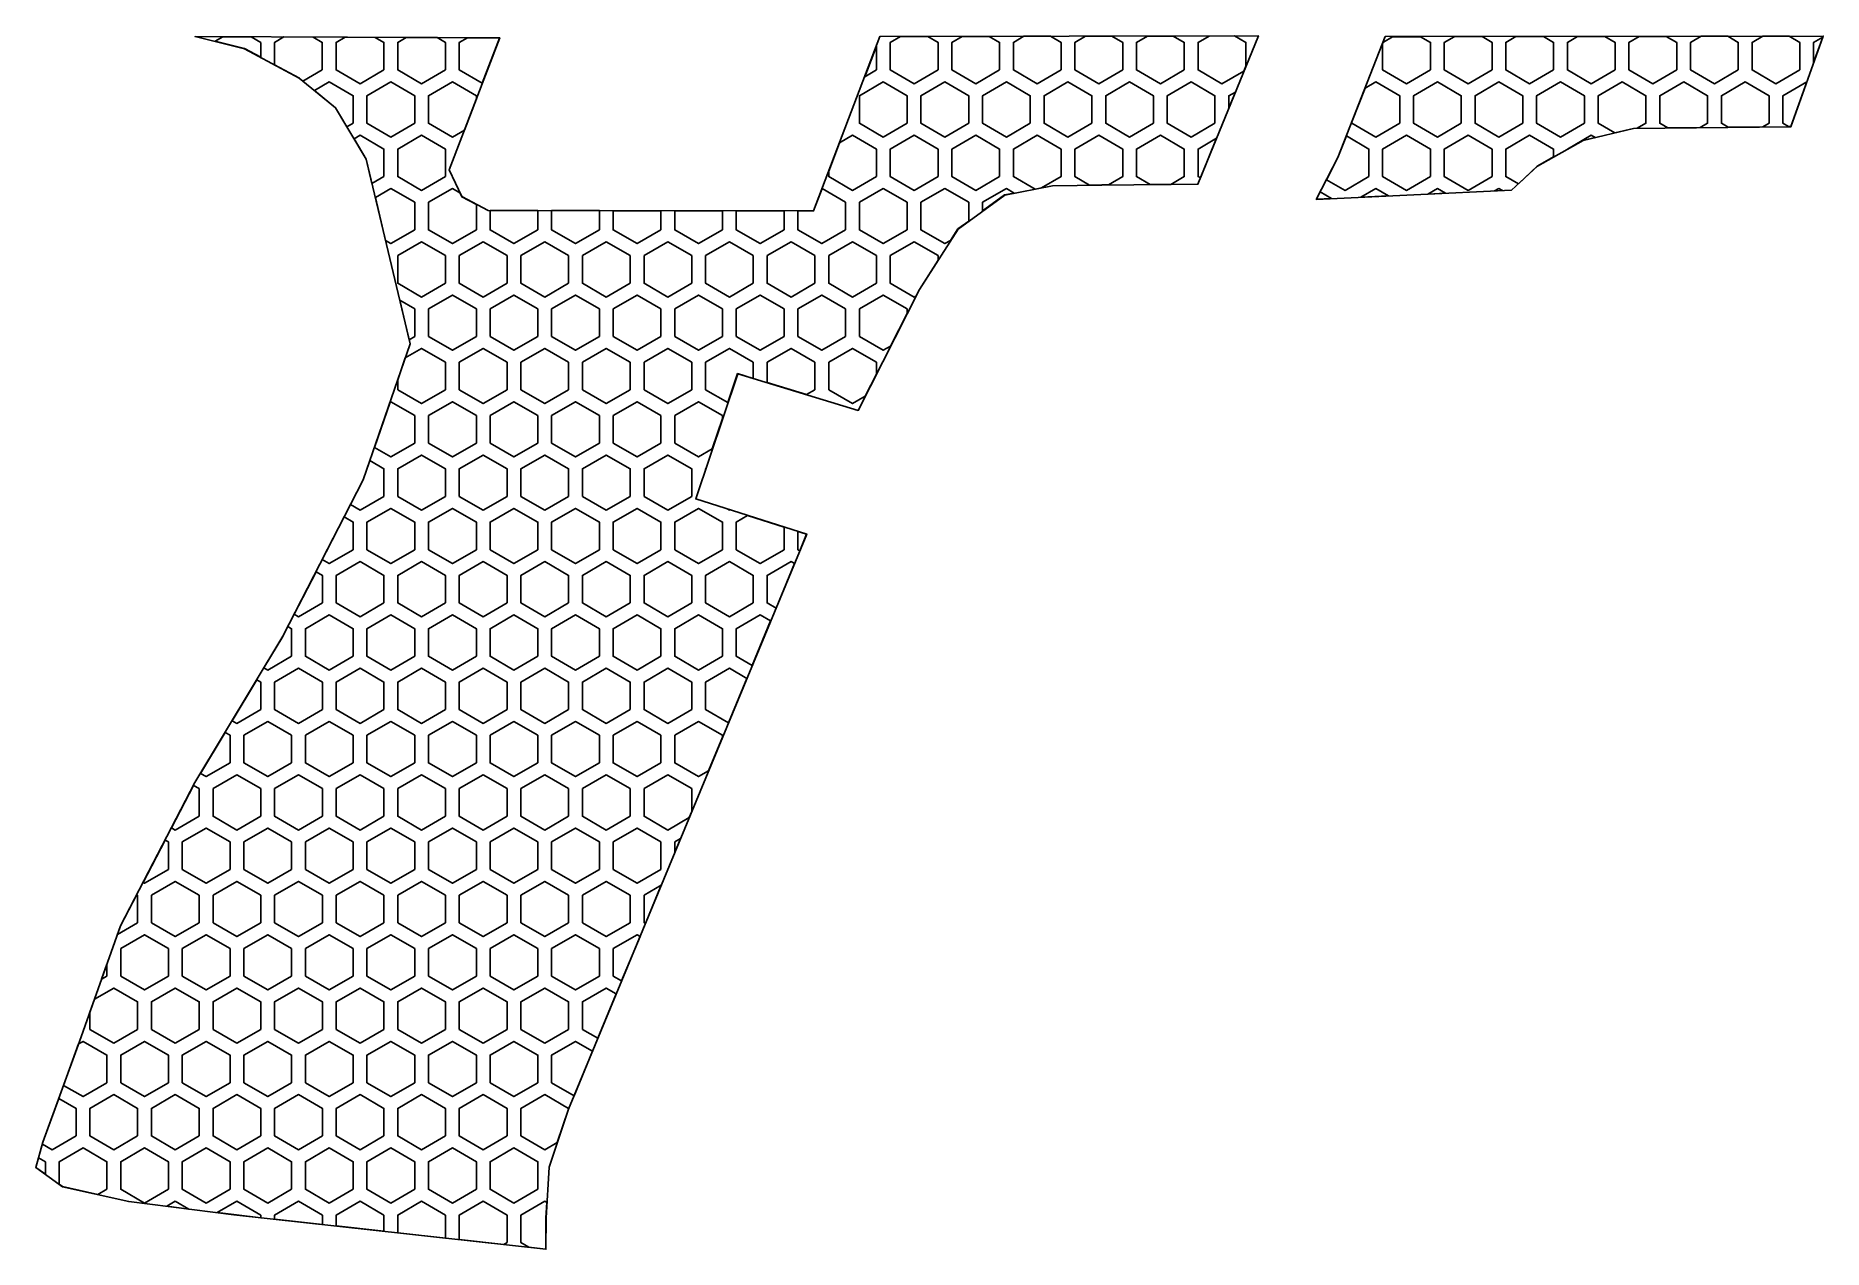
# Model space of a CAD drawing. Extents: x -65 to 65, y -44 to 44.
import ezdxf

# ---------------------------------------------------------------- set-up
doc = ezdxf.new("R2010")
doc.units = 0
doc.layers.add('Add_Red', color=1, linetype='Continuous')
doc.layers.add('Group_292_Red', color=1, linetype='Continuous')

msp = doc.modelspace()

# ---------------------------------------------------------------- linework, layer by layer
at = {"layer": 'Add_Red'}
for points in [[(-48.49, 43.54), (-49.18, 43.93), (-51.25, 43.94), (-51.81, 43.62), (-49.67, 43.09), (-48.49, 42.46), (-48.49, 43.54)], [(-44.03, 41.54), (-44.03, 43.54), (-44.69, 43.92), (-46.82, 43.93), (-47.49, 43.54), (-47.49, 41.92), (-45.69, 40.95), (-45.43, 40.73), (-44.03, 41.54)], [(-39.56, 41.54), (-39.56, 43.54), (-40.19, 43.9), (-42.38, 43.91), (-43.03, 43.54), (-43.03, 41.54), (-41.29, 40.54), (-39.56, 41.54)], [(-35.1, 41.54), (-35.1, 43.54), (-35.7, 43.89), (-37.94, 43.89), (-38.56, 43.54), (-38.56, 41.54), (-36.83, 40.54), (-35.1, 41.54)], [(-31.18, 43.85), (-31.21, 43.87), (-33.51, 43.88), (-34.1, 43.54), (-34.1, 41.54), (-32.43, 40.57), (-31.18, 43.85)], [(-3.85, 41.54), (-3.85, 43.26), (-4.69, 41.05), (-3.85, 41.54)], [(0.62, 41.54), (0.62, 43.54), (-0.12, 43.96), (-2.11, 43.96), (-2.85, 43.54), (-2.85, 41.54), (-1.12, 40.54), (0.62, 41.54)], [(5.08, 41.54), (5.08, 43.54), (4.32, 43.97), (2.36, 43.97), (1.62, 43.54), (1.62, 41.54), (3.35, 40.54), (5.08, 41.54)], [(9.54, 41.54), (9.54, 43.54), (8.77, 43.98), (6.84, 43.98), (6.08, 43.54), (6.08, 41.54), (7.81, 40.54), (9.54, 41.54)], [(14.01, 41.54), (14.01, 43.54), (13.22, 43.99), (11.32, 43.99), (10.54, 43.54), (10.54, 41.54), (12.28, 40.54), (14.01, 41.54)], [(18.47, 41.54), (18.47, 43.54), (17.67, 44), (15.8, 44), (15.01, 43.54), (15.01, 41.54), (16.74, 40.54), (18.47, 41.54)], [(22.79, 41.45), (22.94, 41.81), (22.94, 43.54), (22.12, 44.01), (20.28, 44), (19.47, 43.54), (19.47, 41.54), (21.2, 40.54), (22.79, 41.45)], [(36.33, 41.54), (36.33, 43.54), (35.61, 43.95), (33.58, 43.95), (32.91, 43.56), (32.86, 43.45), (32.86, 41.54), (34.6, 40.54), (36.33, 41.54)], [(40.79, 41.54), (40.79, 43.54), (40.07, 43.96), (38.05, 43.95), (37.33, 43.54), (37.33, 41.54), (39.06, 40.54), (40.79, 41.54)], [(45.26, 41.54), (45.26, 43.54), (44.52, 43.96), (42.52, 43.96), (41.79, 43.54), (41.79, 41.54), (43.52, 40.54), (45.26, 41.54)], [(49.72, 41.54), (49.72, 43.54), (48.97, 43.97), (47, 43.97), (46.26, 43.54), (46.26, 41.54), (47.99, 40.54), (49.72, 41.54)], [(54.19, 41.54), (54.19, 43.54), (53.43, 43.97), (51.47, 43.97), (50.72, 43.54), (50.72, 41.54), (52.45, 40.54), (54.19, 41.54)], [(58.65, 41.54), (58.65, 43.54), (57.88, 43.98), (55.95, 43.98), (55.19, 43.54), (55.19, 41.54), (56.92, 40.54), (58.65, 41.54)], [(63.11, 41.54), (63.11, 43.54), (62.33, 43.99), (60.42, 43.98), (59.65, 43.54), (59.65, 41.54), (61.38, 40.54), (63.11, 41.54)], [(64.77, 43.91), (64.11, 43.54), (64.11, 42.08), (64.77, 43.91)], [(-41.79, 37.67), (-41.79, 39.67), (-43.53, 40.67), (-44.6, 40.05), (-43.07, 38.8), (-42.24, 37.41), (-41.79, 37.67)], [(-37.33, 37.67), (-37.33, 39.67), (-39.06, 40.67), (-40.79, 39.67), (-40.79, 37.67), (-39.06, 36.67), (-37.33, 37.67)], [(-33.73, 37.17), (-32.86, 39.44), (-32.86, 39.67), (-34.6, 40.67), (-36.33, 39.67), (-36.33, 37.67), (-34.6, 36.67), (-33.73, 37.17)], [(-1.62, 37.67), (-1.62, 39.67), (-3.35, 40.67), (-5.08, 39.67), (-5.08, 37.67), (-3.35, 36.67), (-1.62, 37.67)], [(2.85, 37.67), (2.85, 39.67), (1.12, 40.67), (-0.62, 39.67), (-0.62, 37.67), (1.12, 36.67), (2.85, 37.67)], [(7.31, 37.67), (7.31, 39.67), (5.58, 40.67), (3.85, 39.67), (3.85, 37.67), (5.58, 36.67), (7.31, 37.67)], [(11.78, 37.67), (11.78, 39.67), (10.04, 40.67), (8.31, 39.67), (8.31, 37.67), (10.04, 36.67), (11.78, 37.67)], [(16.24, 37.67), (16.24, 39.67), (14.51, 40.67), (12.78, 39.67), (12.78, 37.67), (14.51, 36.67), (16.24, 37.67)], [(20.7, 37.67), (20.7, 39.67), (18.97, 40.67), (17.24, 39.67), (17.24, 37.67), (18.97, 36.67), (20.7, 37.67)], [(34.1, 37.67), (34.1, 39.67), (32.36, 40.67), (31.6, 40.23), (30.63, 37.77), (30.63, 37.67), (32.36, 36.67), (34.1, 37.67)], [(38.56, 37.67), (38.56, 39.67), (36.83, 40.67), (35.1, 39.67), (35.1, 37.67), (36.83, 36.67), (38.56, 37.67)], [(43.02, 37.67), (43.02, 39.67), (41.29, 40.67), (39.56, 39.67), (39.56, 37.67), (41.29, 36.67), (43.02, 37.67)], [(47.49, 37.67), (47.49, 39.67), (45.76, 40.67), (44.02, 39.67), (44.02, 37.67), (45.76, 36.67), (47.49, 37.67)], [(51.04, 37.3), (51.32, 37.31), (51.95, 37.67), (51.95, 39.67), (50.22, 40.67), (48.49, 39.67), (48.49, 37.67), (49.69, 36.98), (51.04, 37.3)], [(55.88, 37.36), (56.42, 37.67), (56.42, 39.67), (54.69, 40.67), (52.95, 39.67), (52.95, 37.67), (53.54, 37.33), (55.88, 37.36)], [(60.43, 37.41), (60.88, 37.67), (60.88, 39.67), (59.15, 40.67), (57.42, 39.67), (57.42, 37.67), (57.92, 37.38), (60.43, 37.41)], [(62.45, 37.43), (63.61, 40.67), (61.88, 39.67), (61.88, 37.67), (62.3, 37.43), (62.45, 37.43)], [(22.18, 39.94), (21.7, 39.67), (21.7, 38.78), (22.18, 39.94)], [(-39.56, 33.8), (-39.56, 35.8), (-41.29, 36.8), (-41.73, 36.55), (-40.84, 35.06), (-40.43, 33.31), (-39.56, 33.8)], [(-35.1, 33.8), (-35.1, 35.8), (-36.83, 36.8), (-38.56, 35.8), (-38.56, 33.8), (-36.83, 32.8), (-35.1, 33.8)], [(-3.85, 33.8), (-3.85, 35.8), (-5.58, 36.8), (-6.52, 36.26), (-7.31, 34.19), (-7.31, 33.8), (-5.58, 32.8), (-3.85, 33.8)], [(0.62, 33.8), (0.62, 35.8), (-1.12, 36.8), (-2.85, 35.8), (-2.85, 33.8), (-1.12, 32.8), (0.62, 33.8)], [(5.08, 33.8), (5.08, 35.8), (3.35, 36.8), (1.62, 35.8), (1.62, 33.8), (3.35, 32.8), (5.08, 33.8)], [(8.13, 32.99), (9.54, 33.8), (9.54, 35.8), (7.81, 36.8), (6.08, 35.8), (6.08, 33.8), (7.66, 32.9), (8.13, 32.99)], [(12.5, 33.2), (12.97, 33.21), (14.01, 33.8), (14.01, 35.8), (12.28, 36.8), (10.54, 35.8), (10.54, 33.8), (11.61, 33.19), (12.5, 33.2)], [(17.5, 33.24), (18.47, 33.8), (18.47, 35.8), (16.74, 36.8), (15.01, 35.8), (15.01, 33.8), (16, 33.23), (17.5, 33.24)], [(20.81, 36.58), (19.47, 35.8), (19.47, 33.8), (19.64, 33.71), (20.81, 36.58)], [(31.86, 33.8), (31.86, 35.8), (30.23, 36.75), (29.62, 35.2), (28.79, 33.58), (30.13, 32.8), (31.86, 33.8)], [(36.33, 33.8), (36.33, 35.8), (34.6, 36.8), (32.86, 35.8), (32.86, 33.8), (34.6, 32.8), (36.33, 33.8)], [(40.79, 33.8), (40.79, 35.8), (39.06, 36.8), (37.33, 35.8), (37.33, 33.8), (39.06, 32.8), (40.79, 33.8)], [(44.07, 34.56), (45.26, 35.23), (45.26, 35.8), (43.52, 36.8), (41.79, 35.8), (41.79, 33.8), (42.7, 33.28), (44.07, 34.56)], [(47.38, 36.43), (48.27, 36.64), (47.99, 36.8), (46.26, 35.8), (46.26, 35.79), (47.38, 36.43)], [(-37.33, 29.94), (-37.33, 31.94), (-39.06, 32.94), (-40.18, 32.29), (-39.44, 29.16), (-39.06, 28.94), (-37.33, 29.94)], [(-32.86, 29.94), (-32.86, 31.79), (-33.91, 32.34), (-34.05, 32.62), (-34.6, 32.94), (-36.33, 31.94), (-36.33, 29.94), (-34.6, 28.94), (-32.86, 29.94)], [(-6.08, 29.94), (-6.08, 31.94), (-7.79, 32.93), (-8.41, 31.32), (-9.54, 31.32), (-9.54, 29.94), (-7.81, 28.94), (-6.08, 29.94)], [(-1.62, 29.94), (-1.62, 31.94), (-3.35, 32.94), (-5.08, 31.94), (-5.08, 29.94), (-3.35, 28.94), (-1.62, 29.94)], [(1.53, 29.18), (2.06, 30.01), (2.85, 30.58), (2.85, 31.94), (1.12, 32.94), (-0.62, 31.94), (-0.62, 29.94), (1.12, 28.94), (1.53, 29.18)], [(5.45, 32.47), (6.15, 32.61), (5.58, 32.94), (3.85, 31.94), (3.85, 31.31), (5.45, 32.47)], [(29.15, 32.21), (28.34, 32.69), (28.07, 32.16), (28.07, 32.16), (29.15, 32.21)], [(33.29, 32.41), (32.36, 32.94), (31.28, 32.31), (33.29, 32.41)], [(37.42, 32.6), (36.83, 32.94), (36.13, 32.54), (37.42, 32.6)], [(41.56, 32.79), (41.29, 32.94), (40.98, 32.76), (41.56, 32.79)], [(-28.4, 29.94), (-28.4, 31.34), (-31.86, 31.34), (-31.86, 29.94), (-30.13, 28.94), (-28.4, 29.94)], [(-23.94, 29.94), (-23.94, 31.34), (-27.4, 31.34), (-27.4, 29.94), (-25.67, 28.94), (-23.94, 29.94)], [(-19.47, 29.94), (-19.47, 31.33), (-22.94, 31.33), (-22.94, 29.94), (-21.2, 28.94), (-19.47, 29.94)], [(-15.01, 29.94), (-15.01, 31.33), (-18.47, 31.33), (-18.47, 29.94), (-16.74, 28.94), (-15.01, 29.94)], [(-10.54, 29.94), (-10.54, 31.32), (-14.01, 31.32), (-14.01, 29.94), (-12.28, 28.94), (-10.54, 29.94)], [(-35.1, 26.07), (-35.1, 28.07), (-36.83, 29.07), (-38.56, 28.07), (-38.56, 26.07), (-36.83, 25.07), (-35.1, 26.07)], [(-30.63, 26.07), (-30.63, 28.07), (-32.36, 29.07), (-34.1, 28.07), (-34.1, 26.07), (-32.36, 25.07), (-30.63, 26.07)], [(-26.17, 26.07), (-26.17, 28.07), (-27.9, 29.07), (-29.63, 28.07), (-29.63, 26.07), (-27.9, 25.07), (-26.17, 26.07)], [(-21.7, 26.07), (-21.7, 28.07), (-23.44, 29.07), (-25.17, 28.07), (-25.17, 26.07), (-23.44, 25.07), (-21.7, 26.07)], [(-17.24, 26.07), (-17.24, 28.07), (-18.97, 29.07), (-20.7, 28.07), (-20.7, 26.07), (-18.97, 25.07), (-17.24, 26.07)], [(-12.78, 26.07), (-12.78, 28.07), (-14.51, 29.07), (-16.24, 28.07), (-16.24, 26.07), (-14.51, 25.07), (-12.78, 26.07)], [(-8.31, 26.07), (-8.31, 28.07), (-10.04, 29.07), (-11.78, 28.07), (-11.78, 26.07), (-10.04, 25.07), (-8.31, 26.07)], [(-3.85, 26.07), (-3.85, 28.07), (-5.58, 29.07), (-7.31, 28.07), (-7.31, 26.07), (-5.58, 25.07), (-3.85, 26.07)], [(-0.97, 25.16), (-0.73, 25.62), (0.62, 27.74), (0.62, 28.07), (-1.12, 29.07), (-2.85, 28.07), (-2.85, 26.07), (-1.12, 25.07), (-0.97, 25.16)], [(-37.33, 22.21), (-37.33, 24.21), (-38.41, 24.83), (-37.74, 21.97), (-37.33, 22.21)], [(-32.86, 22.21), (-32.86, 24.21), (-34.6, 25.21), (-36.33, 24.21), (-36.33, 22.21), (-34.6, 21.21), (-32.86, 22.21)], [(-28.4, 22.21), (-28.4, 24.21), (-30.13, 25.21), (-31.86, 24.21), (-31.86, 22.21), (-30.13, 21.21), (-28.4, 22.21)], [(-23.94, 22.21), (-23.94, 24.21), (-25.67, 25.21), (-27.4, 24.21), (-27.4, 22.21), (-25.67, 21.21), (-23.94, 22.21)], [(-19.47, 22.21), (-19.47, 24.21), (-21.2, 25.21), (-22.94, 24.21), (-22.94, 22.21), (-21.2, 21.21), (-19.47, 22.21)], [(-15.01, 22.21), (-15.01, 24.21), (-16.74, 25.21), (-18.47, 24.21), (-18.47, 22.21), (-16.74, 21.21), (-15.01, 22.21)], [(-10.54, 22.21), (-10.54, 24.21), (-12.28, 25.21), (-14.01, 24.21), (-14.01, 22.21), (-12.28, 21.21), (-10.54, 22.21)], [(-6.08, 22.21), (-6.08, 24.21), (-7.81, 25.21), (-9.54, 24.21), (-9.54, 22.21), (-7.81, 21.21), (-6.08, 22.21)], [(-2.82, 21.51), (-1.62, 23.88), (-1.62, 24.21), (-3.35, 25.21), (-5.08, 24.21), (-5.08, 22.21), (-3.35, 21.21), (-2.82, 21.51)], [(-35.1, 18.34), (-35.1, 20.34), (-36.83, 21.34), (-38.01, 20.66), (-38.56, 19.06), (-38.56, 18.34), (-36.83, 17.34), (-35.1, 18.34)], [(-30.63, 18.34), (-30.63, 20.34), (-32.36, 21.34), (-34.1, 20.34), (-34.1, 18.34), (-32.36, 17.34), (-30.63, 18.34)], [(-26.17, 18.34), (-26.17, 20.34), (-27.9, 21.34), (-29.63, 20.34), (-29.63, 18.34), (-27.9, 17.34), (-26.17, 18.34)], [(-21.7, 18.34), (-21.7, 20.34), (-23.44, 21.34), (-25.17, 20.34), (-25.17, 18.34), (-23.44, 17.34), (-21.7, 18.34)], [(-17.24, 18.34), (-17.24, 20.34), (-18.97, 21.34), (-20.7, 20.34), (-20.7, 18.34), (-18.97, 17.34), (-17.24, 18.34)], [(-13.92, 19.51), (-12.78, 19.16), (-12.78, 20.34), (-14.51, 21.34), (-16.24, 20.34), (-16.24, 18.34), (-14.62, 17.41), (-13.92, 19.51)], [(-8.31, 18.34), (-8.31, 20.34), (-10.04, 21.34), (-11.78, 20.34), (-11.78, 18.86), (-8.91, 17.99), (-8.31, 18.34)], [(-4.67, 17.87), (-3.85, 19.48), (-3.85, 20.34), (-5.58, 21.34), (-7.31, 20.34), (-7.31, 18.34), (-5.58, 17.34), (-4.67, 17.87)], [(-37.33, 14.47), (-37.33, 16.47), (-39.06, 17.47), (-39.12, 17.44), (-40.25, 14.16), (-39.06, 13.47), (-37.33, 14.47)], [(-32.86, 14.47), (-32.86, 16.47), (-34.6, 17.47), (-36.33, 16.47), (-36.33, 14.47), (-34.6, 13.47), (-32.86, 14.47)], [(-28.4, 14.47), (-28.4, 16.47), (-30.13, 17.47), (-31.86, 16.47), (-31.86, 14.47), (-30.13, 13.47), (-28.4, 14.47)], [(-23.94, 14.47), (-23.94, 16.47), (-25.67, 17.47), (-27.4, 16.47), (-27.4, 14.47), (-25.67, 13.47), (-23.94, 14.47)], [(-19.47, 14.47), (-19.47, 16.47), (-21.2, 17.47), (-22.94, 16.47), (-22.94, 14.47), (-21.2, 13.47), (-19.47, 14.47)], [(-15.75, 14.05), (-15.01, 16.25), (-15.01, 16.47), (-16.74, 17.47), (-18.47, 16.47), (-18.47, 14.47), (-16.74, 13.47), (-15.75, 14.05)], [(-39.56, 10.61), (-39.56, 12.61), (-40.58, 13.2), (-41.06, 11.8), (-41.98, 10.01), (-41.29, 9.61), (-39.56, 10.61)], [(-35.1, 10.61), (-35.1, 12.61), (-36.83, 13.61), (-38.56, 12.61), (-38.56, 10.61), (-36.83, 9.61), (-35.1, 10.61)], [(-30.63, 10.61), (-30.63, 12.61), (-32.36, 13.61), (-34.1, 12.61), (-34.1, 10.61), (-32.36, 9.61), (-30.63, 10.61)], [(-26.17, 10.61), (-26.17, 12.61), (-27.9, 13.61), (-29.63, 12.61), (-29.63, 10.61), (-27.9, 9.61), (-26.17, 10.61)], [(-21.7, 10.61), (-21.7, 12.61), (-23.44, 13.61), (-25.17, 12.61), (-25.17, 10.61), (-23.44, 9.61), (-21.7, 10.61)], [(-17.24, 10.61), (-17.24, 12.61), (-18.97, 13.61), (-20.7, 12.61), (-20.7, 10.61), (-18.97, 9.61), (-17.24, 10.61)], [(-16.23, 12.62), (-16.24, 12.61), (-16.24, 12.58), (-16.23, 12.62)], [(-41.79, 6.74), (-41.79, 8.74), (-42.44, 9.12), (-44.03, 6.03), (-43.53, 5.74), (-41.79, 6.74)], [(-37.33, 6.74), (-37.33, 8.74), (-39.06, 9.74), (-40.79, 8.74), (-40.79, 6.74), (-39.06, 5.74), (-37.33, 6.74)], [(-32.86, 6.74), (-32.86, 8.74), (-34.6, 9.74), (-36.33, 8.74), (-36.33, 6.74), (-34.6, 5.74), (-32.86, 6.74)], [(-28.4, 6.74), (-28.4, 8.74), (-30.13, 9.74), (-31.86, 8.74), (-31.86, 6.74), (-30.13, 5.74), (-28.4, 6.74)], [(-23.94, 6.74), (-23.94, 8.74), (-25.67, 9.74), (-27.4, 8.74), (-27.4, 6.74), (-25.67, 5.74), (-23.94, 6.74)], [(-19.47, 6.74), (-19.47, 8.74), (-21.2, 9.74), (-22.94, 8.74), (-22.94, 6.74), (-21.2, 5.74), (-19.47, 6.74)], [(-15.01, 6.74), (-15.01, 8.74), (-16.74, 9.74), (-18.47, 8.74), (-18.47, 6.74), (-16.74, 5.74), (-15.01, 6.74)], [(-14.48, 9.63), (-14.62, 9.67), (-14.51, 9.61), (-14.48, 9.63)], [(-10.54, 6.74), (-10.54, 8.38), (-13.19, 9.22), (-14.01, 8.74), (-14.01, 6.74), (-12.28, 5.74), (-10.54, 6.74)], [(-8.91, 7.86), (-9.54, 8.06), (-9.54, 6.74), (-9.41, 6.66), (-8.91, 7.86)], [(-39.56, 2.88), (-39.56, 4.88), (-41.29, 5.88), (-43.02, 4.88), (-43.02, 2.88), (-41.29, 1.88), (-39.56, 2.88)], [(-35.1, 2.88), (-35.1, 4.88), (-36.83, 5.88), (-38.56, 4.88), (-38.56, 2.88), (-36.83, 1.88), (-35.1, 2.88)], [(-30.63, 2.88), (-30.63, 4.88), (-32.36, 5.88), (-34.1, 4.88), (-34.1, 2.88), (-32.36, 1.88), (-30.63, 2.88)], [(-26.17, 2.88), (-26.17, 4.88), (-27.9, 5.88), (-29.63, 4.88), (-29.63, 2.88), (-27.9, 1.88), (-26.17, 2.88)], [(-21.7, 2.88), (-21.7, 4.88), (-23.44, 5.88), (-25.17, 4.88), (-25.17, 2.88), (-23.44, 1.88), (-21.7, 2.88)], [(-17.24, 2.88), (-17.24, 4.88), (-18.97, 5.88), (-20.7, 4.88), (-20.7, 2.88), (-18.97, 1.88), (-17.24, 2.88)], [(-12.78, 2.88), (-12.78, 4.88), (-14.51, 5.88), (-16.24, 4.88), (-16.24, 2.88), (-14.51, 1.88), (-12.78, 2.88)], [(-9.79, 5.73), (-10.04, 5.88), (-11.78, 4.88), (-11.78, 2.88), (-11.13, 2.5), (-9.79, 5.73)], [(-44.02, 2.88), (-44.02, 4.88), (-44.48, 5.14), (-46.07, 2.06), (-45.76, 1.88), (-44.02, 2.88)], [(-41.79, -0.99), (-41.79, 1.01), (-43.53, 2.01), (-45.26, 1.01), (-45.26, -0.99), (-43.53, -1.99), (-41.79, -0.99)], [(-37.33, -0.99), (-37.33, 1.01), (-39.06, 2.01), (-40.79, 1.01), (-40.79, -0.99), (-39.06, -1.99), (-37.33, -0.99)], [(-32.86, -0.99), (-32.86, 1.01), (-34.6, 2.01), (-36.33, 1.01), (-36.33, -0.99), (-34.6, -1.99), (-32.86, -0.99)], [(-28.4, -0.99), (-28.4, 1.01), (-30.13, 2.01), (-31.86, 1.01), (-31.86, -0.99), (-30.13, -1.99), (-28.4, -0.99)], [(-23.94, -0.99), (-23.94, 1.01), (-25.67, 2.01), (-27.4, 1.01), (-27.4, -0.99), (-25.67, -1.99), (-23.94, -0.99)], [(-19.47, -0.99), (-19.47, 1.01), (-21.2, 2.01), (-22.94, 1.01), (-22.94, -0.99), (-21.2, -1.99), (-19.47, -0.99)], [(-15.01, -0.99), (-15.01, 1.01), (-16.74, 2.01), (-18.47, 1.01), (-18.47, -0.99), (-16.74, -1.99), (-15.01, -0.99)], [(-11.52, 1.57), (-12.28, 2.01), (-14.01, 1.01), (-14.01, -0.99), (-12.85, -1.66), (-11.52, 1.57)], [(-46.26, -0.99), (-46.26, 1.01), (-46.53, 1.17), (-46.89, 0.45), (-48.26, -1.83), (-47.99, -1.99), (-46.26, -0.99)], [(-44.02, -4.86), (-44.02, -2.86), (-45.76, -1.86), (-47.49, -2.86), (-47.49, -4.86), (-45.76, -5.86), (-44.02, -4.86)], [(-39.56, -4.86), (-39.56, -2.86), (-41.29, -1.86), (-43.02, -2.86), (-43.02, -4.86), (-41.29, -5.86), (-39.56, -4.86)], [(-35.1, -4.86), (-35.1, -2.86), (-36.83, -1.86), (-38.56, -2.86), (-38.56, -4.86), (-36.83, -5.86), (-35.1, -4.86)], [(-30.63, -4.86), (-30.63, -2.86), (-32.36, -1.86), (-34.1, -2.86), (-34.1, -4.86), (-32.36, -5.86), (-30.63, -4.86)], [(-26.17, -4.86), (-26.17, -2.86), (-27.9, -1.86), (-29.63, -2.86), (-29.63, -4.86), (-27.9, -5.86), (-26.17, -4.86)], [(-21.7, -4.86), (-21.7, -2.86), (-23.44, -1.86), (-25.17, -2.86), (-25.17, -4.86), (-23.44, -5.86), (-21.7, -4.86)], [(-17.24, -4.86), (-17.24, -2.86), (-18.97, -1.86), (-20.7, -2.86), (-20.7, -4.86), (-18.97, -5.86), (-17.24, -4.86)], [(-13.24, -2.59), (-14.51, -1.86), (-16.24, -2.86), (-16.24, -4.86), (-14.58, -5.82), (-13.24, -2.59)], [(-48.49, -4.86), (-48.49, -2.86), (-48.78, -2.69), (-50.56, -5.66), (-50.22, -5.86), (-48.49, -4.86)], [(-46.26, -8.72), (-46.26, -6.72), (-47.99, -5.72), (-49.72, -6.72), (-49.72, -8.72), (-47.99, -9.72), (-46.26, -8.72)], [(-41.79, -8.72), (-41.79, -6.72), (-43.53, -5.72), (-45.26, -6.72), (-45.26, -8.72), (-43.53, -9.72), (-41.79, -8.72)], [(-37.33, -8.72), (-37.33, -6.72), (-39.06, -5.72), (-40.79, -6.72), (-40.79, -8.72), (-39.06, -9.72), (-37.33, -8.72)], [(-32.86, -8.72), (-32.86, -6.72), (-34.6, -5.72), (-36.33, -6.72), (-36.33, -8.72), (-34.6, -9.72), (-32.86, -8.72)], [(-28.4, -8.72), (-28.4, -6.72), (-30.13, -5.72), (-31.86, -6.72), (-31.86, -8.72), (-30.13, -9.72), (-28.4, -8.72)], [(-23.94, -8.72), (-23.94, -6.72), (-25.67, -5.72), (-27.4, -6.72), (-27.4, -8.72), (-25.67, -9.72), (-23.94, -8.72)], [(-19.47, -8.72), (-19.47, -6.72), (-21.2, -5.72), (-22.94, -6.72), (-22.94, -8.72), (-21.2, -9.72), (-19.47, -8.72)], [(-16.02, -9.31), (-15.01, -6.86), (-15.01, -6.72), (-16.74, -5.72), (-18.47, -6.72), (-18.47, -8.72), (-16.74, -9.72), (-16.02, -9.31)], [(-50.72, -8.72), (-50.72, -6.72), (-51.08, -6.52), (-52.86, -9.49), (-52.45, -9.72), (-50.72, -8.72)], [(-52.95, -12.59), (-52.95, -10.59), (-53.36, -10.35), (-54.96, -13.43), (-54.69, -13.59), (-52.95, -12.59)], [(-48.49, -12.59), (-48.49, -10.59), (-50.22, -9.59), (-51.95, -10.59), (-51.95, -12.59), (-50.22, -13.59), (-48.49, -12.59)], [(-44.02, -12.59), (-44.02, -10.59), (-45.76, -9.59), (-47.49, -10.59), (-47.49, -12.59), (-45.76, -13.59), (-44.02, -12.59)], [(-39.56, -12.59), (-39.56, -10.59), (-41.29, -9.59), (-43.02, -10.59), (-43.02, -12.59), (-41.29, -13.59), (-39.56, -12.59)], [(-35.1, -12.59), (-35.1, -10.59), (-36.83, -9.59), (-38.56, -10.59), (-38.56, -12.59), (-36.83, -13.59), (-35.1, -12.59)], [(-30.63, -12.59), (-30.63, -10.59), (-32.36, -9.59), (-34.1, -10.59), (-34.1, -12.59), (-32.36, -13.59), (-30.63, -12.59)], [(-26.17, -12.59), (-26.17, -10.59), (-27.9, -9.59), (-29.63, -10.59), (-29.63, -12.59), (-27.9, -13.59), (-26.17, -12.59)], [(-21.7, -12.59), (-21.7, -10.59), (-23.44, -9.59), (-25.17, -10.59), (-25.17, -12.59), (-23.44, -13.59), (-21.7, -12.59)], [(-17.42, -12.69), (-17.24, -12.25), (-17.24, -10.59), (-18.97, -9.59), (-20.7, -10.59), (-20.7, -12.59), (-18.97, -13.59), (-17.42, -12.69)], [(-50.72, -16.45), (-50.72, -14.45), (-52.45, -13.45), (-54.19, -14.45), (-54.19, -16.45), (-52.45, -17.45), (-50.72, -16.45)], [(-46.26, -16.45), (-46.26, -14.45), (-47.99, -13.45), (-49.72, -14.45), (-49.72, -16.45), (-47.99, -17.45), (-46.26, -16.45)], [(-41.79, -16.45), (-41.79, -14.45), (-43.53, -13.45), (-45.26, -14.45), (-45.26, -16.45), (-43.53, -17.45), (-41.79, -16.45)], [(-37.33, -16.45), (-37.33, -14.45), (-39.06, -13.45), (-40.79, -14.45), (-40.79, -16.45), (-39.06, -17.45), (-37.33, -16.45)], [(-32.86, -16.45), (-32.86, -14.45), (-34.6, -13.45), (-36.33, -14.45), (-36.33, -16.45), (-34.6, -17.45), (-32.86, -16.45)], [(-28.4, -16.45), (-28.4, -14.45), (-30.13, -13.45), (-31.86, -14.45), (-31.86, -16.45), (-30.13, -17.45), (-28.4, -16.45)], [(-23.94, -16.45), (-23.94, -14.45), (-25.67, -13.45), (-27.4, -14.45), (-27.4, -16.45), (-25.67, -17.45), (-23.94, -16.45)], [(-19.47, -16.45), (-19.47, -14.45), (-21.2, -13.45), (-22.94, -14.45), (-22.94, -16.45), (-21.2, -17.45), (-19.47, -16.45)], [(-18.05, -14.21), (-18.47, -14.45), (-18.47, -15.23), (-18.05, -14.21)], [(-55.19, -16.45), (-55.19, -14.45), (-55.42, -14.32), (-57.02, -17.39), (-56.92, -17.45), (-55.19, -16.45)], [(-52.95, -20.32), (-52.95, -18.32), (-54.69, -17.32), (-56.42, -18.32), (-56.42, -20.32), (-54.69, -21.32), (-52.95, -20.32)], [(-48.49, -20.32), (-48.49, -18.32), (-50.22, -17.32), (-51.95, -18.32), (-51.95, -20.32), (-50.22, -21.32), (-48.49, -20.32)], [(-44.02, -20.32), (-44.02, -18.32), (-45.76, -17.32), (-47.49, -18.32), (-47.49, -20.32), (-45.76, -21.32), (-44.02, -20.32)], [(-39.56, -20.32), (-39.56, -18.32), (-41.29, -17.32), (-43.02, -18.32), (-43.02, -20.32), (-41.29, -21.32), (-39.56, -20.32)], [(-35.1, -20.32), (-35.1, -18.32), (-36.83, -17.32), (-38.56, -18.32), (-38.56, -20.32), (-36.83, -21.32), (-35.1, -20.32)], [(-30.63, -20.32), (-30.63, -18.32), (-32.36, -17.32), (-34.1, -18.32), (-34.1, -20.32), (-32.36, -21.32), (-30.63, -20.32)], [(-26.17, -20.32), (-26.17, -18.32), (-27.9, -17.32), (-29.63, -18.32), (-29.63, -20.32), (-27.9, -21.32), (-26.17, -20.32)], [(-21.7, -20.32), (-21.7, -18.32), (-23.44, -17.32), (-25.17, -18.32), (-25.17, -20.32), (-23.44, -21.32), (-21.7, -20.32)], [(-19.45, -17.6), (-20.7, -18.32), (-20.7, -20.32), (-20.6, -20.38), (-19.45, -17.6)], [(-57.42, -20.32), (-57.42, -18.32), (-57.49, -18.28), (-58.67, -20.55), (-58.89, -21.17), (-57.42, -20.32)], [(-55.19, -24.19), (-55.19, -22.19), (-56.92, -21.19), (-58.65, -22.19), (-58.65, -24.19), (-56.92, -25.19), (-55.19, -24.19)], [(-50.72, -24.19), (-50.72, -22.19), (-52.45, -21.19), (-54.19, -22.19), (-54.19, -24.19), (-52.45, -25.19), (-50.72, -24.19)], [(-46.26, -24.19), (-46.26, -22.19), (-47.99, -21.19), (-49.72, -22.19), (-49.72, -24.19), (-47.99, -25.19), (-46.26, -24.19)], [(-41.79, -24.19), (-41.79, -22.19), (-43.53, -21.19), (-45.26, -22.19), (-45.26, -24.19), (-43.53, -25.19), (-41.79, -24.19)], [(-37.33, -24.19), (-37.33, -22.19), (-39.06, -21.19), (-40.79, -22.19), (-40.79, -24.19), (-39.06, -25.19), (-37.33, -24.19)], [(-32.86, -24.19), (-32.86, -22.19), (-34.6, -21.19), (-36.33, -22.19), (-36.33, -24.19), (-34.6, -25.19), (-32.86, -24.19)], [(-28.4, -24.19), (-28.4, -22.19), (-30.13, -21.19), (-31.86, -22.19), (-31.86, -24.19), (-30.13, -25.19), (-28.4, -24.19)], [(-23.94, -24.19), (-23.94, -22.19), (-25.67, -21.19), (-27.4, -22.19), (-27.4, -24.19), (-25.67, -25.19), (-23.94, -24.19)], [(-20.99, -21.31), (-21.2, -21.19), (-22.94, -22.19), (-22.94, -24.19), (-22.33, -24.54), (-20.99, -21.31)], [(-59.65, -24.19), (-59.65, -23.32), (-60.03, -24.41), (-59.65, -24.19)], [(-57.42, -28.05), (-57.42, -26.05), (-59.15, -25.05), (-60.55, -25.86), (-60.88, -26.8), (-60.88, -28.05), (-59.15, -29.05), (-57.42, -28.05)], [(-52.95, -28.05), (-52.95, -26.05), (-54.69, -25.05), (-56.42, -26.05), (-56.42, -28.05), (-54.69, -29.05), (-52.95, -28.05)], [(-48.49, -28.05), (-48.49, -26.05), (-50.22, -25.05), (-51.95, -26.05), (-51.95, -28.05), (-50.22, -29.05), (-48.49, -28.05)], [(-44.02, -28.05), (-44.02, -26.05), (-45.76, -25.05), (-47.49, -26.05), (-47.49, -28.05), (-45.76, -29.05), (-44.02, -28.05)], [(-39.56, -28.05), (-39.56, -26.05), (-41.29, -25.05), (-43.02, -26.05), (-43.02, -28.05), (-41.29, -29.05), (-39.56, -28.05)], [(-35.1, -28.05), (-35.1, -26.05), (-36.83, -25.05), (-38.56, -26.05), (-38.56, -28.05), (-36.83, -29.05), (-35.1, -28.05)], [(-30.63, -28.05), (-30.63, -26.05), (-32.36, -25.05), (-34.1, -26.05), (-34.1, -28.05), (-32.36, -29.05), (-30.63, -28.05)], [(-26.17, -28.05), (-26.17, -26.05), (-27.9, -25.05), (-29.63, -26.05), (-29.63, -28.05), (-27.9, -29.05), (-26.17, -28.05)], [(-22.71, -25.47), (-23.44, -25.05), (-25.17, -26.05), (-25.17, -28.05), (-24.05, -28.7), (-22.71, -25.47)], [(-59.65, -31.92), (-59.65, -29.92), (-61.38, -28.92), (-61.7, -29.1), (-62.79, -32.11), (-61.38, -32.92), (-59.65, -31.92)], [(-55.19, -31.92), (-55.19, -29.92), (-56.92, -28.92), (-58.65, -29.92), (-58.65, -31.92), (-56.92, -32.92), (-55.19, -31.92)], [(-50.72, -31.92), (-50.72, -29.92), (-52.45, -28.92), (-54.19, -29.92), (-54.19, -31.92), (-52.45, -32.92), (-50.72, -31.92)], [(-46.26, -31.92), (-46.26, -29.92), (-47.99, -28.92), (-49.72, -29.92), (-49.72, -31.92), (-47.99, -32.92), (-46.26, -31.92)], [(-41.79, -31.92), (-41.79, -29.92), (-43.53, -28.92), (-45.26, -29.92), (-45.26, -31.92), (-43.53, -32.92), (-41.79, -31.92)], [(-37.33, -31.92), (-37.33, -29.92), (-39.06, -28.92), (-40.79, -29.92), (-40.79, -31.92), (-39.06, -32.92), (-37.33, -31.92)], [(-32.86, -31.92), (-32.86, -29.92), (-34.6, -28.92), (-36.33, -29.92), (-36.33, -31.92), (-34.6, -32.92), (-32.86, -31.92)], [(-28.4, -31.92), (-28.4, -29.92), (-30.13, -28.92), (-31.86, -29.92), (-31.86, -31.92), (-30.13, -32.92), (-28.4, -31.92)], [(-24.44, -29.63), (-25.67, -28.92), (-27.4, -29.92), (-27.4, -31.92), (-25.77, -32.86), (-24.44, -29.63)], [(-61.88, -35.78), (-61.88, -33.78), (-63.13, -33.06), (-64.29, -36.24), (-64.32, -36.37), (-63.61, -36.78), (-61.88, -35.78)], [(-57.42, -35.78), (-57.42, -33.78), (-59.15, -32.78), (-60.88, -33.78), (-60.88, -35.78), (-59.15, -36.78), (-57.42, -35.78)], [(-52.95, -35.78), (-52.95, -33.78), (-54.69, -32.78), (-56.42, -33.78), (-56.42, -35.78), (-54.69, -36.78), (-52.95, -35.78)], [(-48.49, -35.78), (-48.49, -33.78), (-50.22, -32.78), (-51.95, -33.78), (-51.95, -35.78), (-50.22, -36.78), (-48.49, -35.78)], [(-44.02, -35.78), (-44.02, -33.78), (-45.76, -32.78), (-47.49, -33.78), (-47.49, -35.78), (-45.76, -36.78), (-44.02, -35.78)], [(-39.56, -35.78), (-39.56, -33.78), (-41.29, -32.78), (-43.02, -33.78), (-43.02, -35.78), (-41.29, -36.78), (-39.56, -35.78)], [(-35.1, -35.78), (-35.1, -33.78), (-36.83, -32.78), (-38.56, -33.78), (-38.56, -35.78), (-36.83, -36.78), (-35.1, -35.78)], [(-30.63, -35.78), (-30.63, -33.78), (-32.36, -32.78), (-34.1, -33.78), (-34.1, -35.78), (-32.36, -36.78), (-30.63, -35.78)], [(-27, -36.26), (-26.18, -33.83), (-26.17, -33.81), (-26.17, -33.78), (-27.9, -32.78), (-29.63, -33.78), (-29.63, -35.78), (-27.9, -36.78), (-27, -36.26)], [(-64.11, -37.65), (-64.6, -37.37), (-64.8, -38.07), (-64.8, -38.07), (-64.11, -38.56), (-64.11, -37.65)], [(-59.65, -39.65), (-59.65, -37.65), (-61.38, -36.65), (-63.11, -37.65), (-63.11, -39.28), (-62.88, -39.45), (-60.31, -40.03), (-59.65, -39.65)], [(-55.19, -39.65), (-55.19, -37.65), (-56.92, -36.65), (-58.65, -37.65), (-58.65, -39.65), (-56.92, -40.65), (-55.19, -39.65)], [(-50.72, -39.65), (-50.72, -37.65), (-52.45, -36.65), (-54.19, -37.65), (-54.19, -39.65), (-52.45, -40.65), (-50.72, -39.65)], [(-46.26, -39.65), (-46.26, -37.65), (-47.99, -36.65), (-49.72, -37.65), (-49.72, -39.65), (-47.99, -40.65), (-46.26, -39.65)], [(-41.79, -39.65), (-41.79, -37.65), (-43.53, -36.65), (-45.26, -37.65), (-45.26, -39.65), (-43.53, -40.65), (-41.79, -39.65)], [(-37.33, -39.65), (-37.33, -37.65), (-39.06, -36.65), (-40.79, -37.65), (-40.79, -39.65), (-39.06, -40.65), (-37.33, -39.65)], [(-32.86, -39.65), (-32.86, -37.65), (-34.6, -36.65), (-36.33, -37.65), (-36.33, -39.65), (-34.6, -40.65), (-32.86, -39.65)], [(-28.4, -39.65), (-28.4, -37.65), (-30.13, -36.65), (-31.86, -37.65), (-31.86, -39.65), (-30.13, -40.65), (-28.4, -39.65)], [(-54.69, -40.52), (-55.31, -40.88), (-53.71, -41.08), (-54.69, -40.52)], [(-48.49, -41.52), (-50.22, -40.52), (-51.65, -41.34), (-50.44, -41.49), (-48.49, -41.71), (-48.49, -41.52)], [(-44.02, -41.52), (-45.76, -40.52), (-47.49, -41.52), (-47.49, -41.82), (-44.02, -42.2), (-44.02, -41.52)], [(-39.56, -41.52), (-41.29, -40.52), (-43.02, -41.52), (-43.02, -42.31), (-39.56, -42.69), (-39.56, -41.52)], [(-35.1, -41.52), (-36.83, -40.52), (-38.56, -41.52), (-38.56, -42.8), (-35.1, -43.19), (-35.1, -41.52)], [(-30.63, -43.52), (-30.63, -41.52), (-32.36, -40.52), (-34.1, -41.52), (-34.1, -43.3), (-30.87, -43.65), (-30.63, -43.52)], [(-27.81, -41.73), (-27.74, -40.61), (-27.9, -40.52), (-29.63, -41.52), (-29.63, -43.52), (-29.05, -43.85), (-27.82, -43.99), (-27.81, -41.73)]]:
    msp.add_lwpolyline(points, dxfattribs=at)
at = {"layer": 'Group_292_Red'}
for points in [[(-49.67, 43.08), (-45.7, 40.94), (-43.08, 38.79), (-40.85, 35.06), (-37.67, 21.67), (-41.07, 11.81), (-46.9, 0.46), (-53.27, -10.15), (-58.67, -20.54), (-61.64, -28.92), (-64.3, -36.24), (-64.81, -38.07), (-62.88, -39.46), (-58.07, -40.54), (-50.44, -41.5), (-27.81, -44), (-27.8, -41.73), (-27.59, -38.05), (-26.17, -33.83), (-8.9, 7.87), (-16.95, 10.42), (-13.91, 19.5), (-5.17, 16.85), (-0.73, 25.61), (2.07, 30), (5.46, 32.46), (8.91, 33.13), (12.5, 33.19), (19.46, 33.25), (23.85, 44.02), (-3.59, 43.97), (-8.42, 31.33), (-32, 31.35), (-33.91, 32.35), (-34.82, 34.29), (-31.16, 43.88), (-53.25, 43.96), (-49.67, 43.08)], [(29.61, 35.2), (33.05, 43.96), (64.81, 44), (62.46, 37.42), (51.05, 37.29), (47.39, 36.42), (44.08, 34.55), (42.2, 32.81), (28.05, 32.15), (29.61, 35.2)]]:
    msp.add_lwpolyline(points, dxfattribs=at)

doc.saveas('drawing.dxf')
